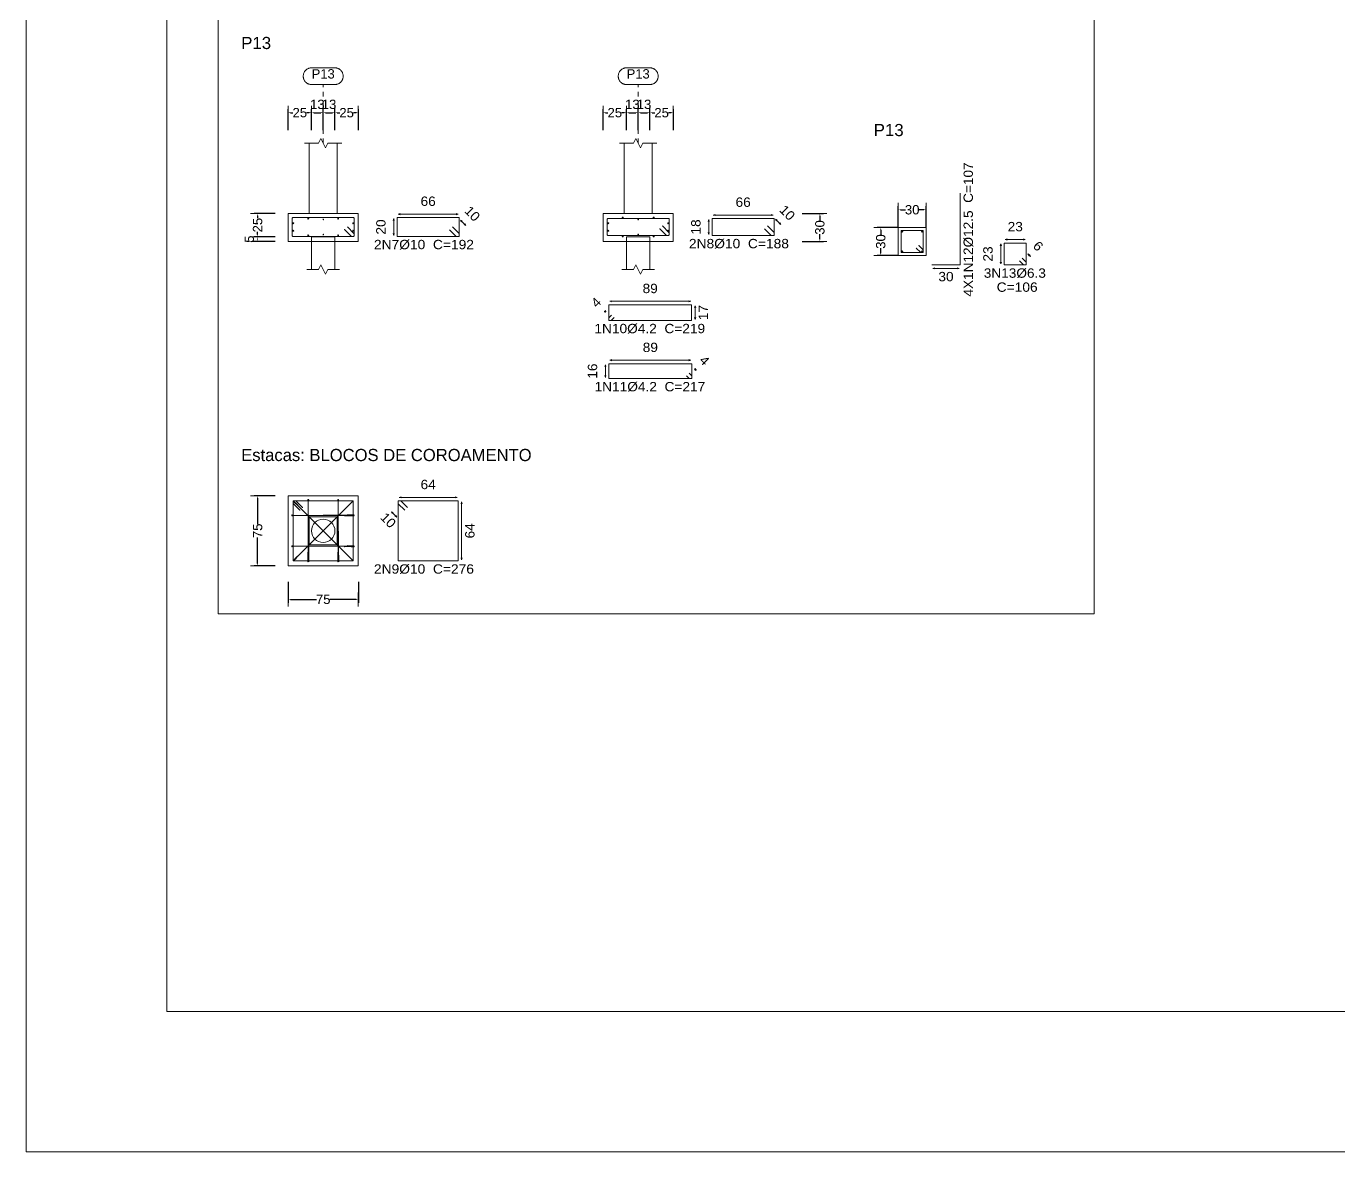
# Model space of a CAD drawing. Header units: millimetres. Extents: x 0 to 84, y 0 to 59.4.
# Drawn here: x 0 to 28.03, y 0 to 24.04 of the extents above; entities that cross this region are included whole.
import ezdxf
from ezdxf.enums import TextEntityAlignment as Align

# ---------------------------------------------------------------- set-up
doc = ezdxf.new("R2010")
doc.units = ezdxf.units.MM
doc.linetypes.add('CYPE_PUNTO', pattern=[0.075, 0, -0.075])
for name, color, linetype, lineweight in [('FUN_COTAS', 2, 'Continuous', 0), ('FUN_DES_ARMADURAS', 4, 'Continuous', 0), ('FUN_GEOMETRIA', 2, 'Continuous', 0), ('FUN_REFEREN', 2, 'Continuous', 0), ('FUN_TXT_ARMADURAS', 3, 'Continuous', 0), ('QUAD_BORDA', 1, 'Continuous', 20), ('QUAD_LIMITES', 2, 'Continuous', 0)]:
    doc.layers.add(name, color=color, linetype=linetype, lineweight=lineweight)
doc.styles.add('CYPETXT', font='arial.ttf', dxfattribs={"height": 0.2})
doc.styles.add('CYPETXT_0.3', font='arial.ttf', dxfattribs={"height": 0.2})
doc.dimstyles.new('cype_arrow', dxfattribs={"dimtxt": 0.18, "dimasz": 0.05, "dimexe": 0.075, "dimexo": 0.075, "dimgap": 0, "dimtad": 0, "dimdec": 4, "dimzin": 0, "dimdsep": 46, "dimtxsty": 'CYPETXT_0.3', "dimcen": 0.09, "dimadec": 0, "dimazin": 0, "dimtfac": 1, "dimtdec": 4, "dimtofl": 0, "dimtmove": 2, "dimatfit": 3, "dimfxl": 1, "dimtolj": 1, "dimtzin": 0, "dimarcsym": 0})

# ---------------------------------------------------------------- blocks, each defined once
blk = doc.blocks.new('*D20')
at = {"layer": 'Defpoints', "color": 0}
for p in [(6.091, 22.197), (5.591, 21.747), (6.091, 21.747)]:
    blk.add_point(p, dxfattribs=at)
at = {"layer": 'FUN_COTAS', "color": 0, "lineweight": -2, "transparency": 16777216}
for p, q in [((5.591, 21.822), (5.591, 22.272)), ((5.641, 22.197), (5.695, 22.197)), ((6.041, 22.197), (5.986, 22.197)), ((6.091, 21.822), (6.091, 22.272))]:
    blk.add_line(p, q, dxfattribs=at)
at = {"layer": 'FUN_COTAS', "color": 0, "transparency": 16777216}
for points in [[(5.641, 22.206), (5.641, 22.189), (5.591, 22.197)], [(6.041, 22.206), (6.041, 22.189), (6.091, 22.197)]]:
    blk.add_solid(points, dxfattribs=at)
at = {"layer": 'FUN_COTAS', "color": 0, "transparency": 16777216, "insert": (5.841, 22.197), "char_height": 0.2, "attachment_point": 5, "style": 'CYPETXT_0.3'}
blk.add_mtext('\\A1;25', dxfattribs=at)
blk = doc.blocks.new('*D21')
at = {"layer": 'Defpoints', "color": 0}
for p in [(6.341, 22.197), (6.091, 21.747), (6.341, 21.747)]:
    blk.add_point(p, dxfattribs=at)
at = {"layer": 'FUN_COTAS', "color": 0, "lineweight": -2, "transparency": 16777216}
for p, q in [((6.091, 21.822), (6.091, 22.272)), ((6.141, 22.197), (6.291, 22.197)), ((6.341, 21.822), (6.341, 22.272))]:
    blk.add_line(p, q, dxfattribs=at)
at = {"layer": 'FUN_COTAS', "color": 0, "transparency": 16777216}
for points in [[(6.141, 22.206), (6.141, 22.189), (6.091, 22.197)], [(6.291, 22.206), (6.291, 22.189), (6.341, 22.197)]]:
    blk.add_solid(points, dxfattribs=at)
at = {"layer": 'FUN_COTAS', "color": 0, "transparency": 16777216, "insert": (6.216, 22.375), "char_height": 0.2, "attachment_point": 5, "style": 'CYPETXT_0.3'}
blk.add_mtext('\\A1;13', dxfattribs=at)
blk = doc.blocks.new('*D22')
at = {"layer": 'Defpoints', "color": 0}
for p in [(6.591, 22.197), (6.341, 21.747), (6.591, 21.747)]:
    blk.add_point(p, dxfattribs=at)
at = {"layer": 'FUN_COTAS', "color": 0, "lineweight": -2, "transparency": 16777216}
for p, q in [((6.341, 21.822), (6.341, 22.272)), ((6.391, 22.197), (6.541, 22.197)), ((6.591, 21.822), (6.591, 22.272))]:
    blk.add_line(p, q, dxfattribs=at)
at = {"layer": 'FUN_COTAS', "color": 0, "transparency": 16777216}
for points in [[(6.391, 22.206), (6.391, 22.189), (6.341, 22.197)], [(6.541, 22.206), (6.541, 22.189), (6.591, 22.197)]]:
    blk.add_solid(points, dxfattribs=at)
at = {"layer": 'FUN_COTAS', "color": 0, "transparency": 16777216, "insert": (6.466, 22.375), "char_height": 0.2, "attachment_point": 5, "style": 'CYPETXT_0.3'}
blk.add_mtext('\\A1;13', dxfattribs=at)
blk = doc.blocks.new('*D23')
at = {"layer": 'Defpoints', "color": 0}
for p in [(7.091, 22.197), (6.591, 21.747), (7.091, 21.747)]:
    blk.add_point(p, dxfattribs=at)
at = {"layer": 'FUN_COTAS', "color": 0, "lineweight": -2, "transparency": 16777216}
for p, q in [((6.591, 21.822), (6.591, 22.272)), ((6.641, 22.197), (6.695, 22.197)), ((7.041, 22.197), (6.986, 22.197)), ((7.091, 21.822), (7.091, 22.272))]:
    blk.add_line(p, q, dxfattribs=at)
at = {"layer": 'FUN_COTAS', "color": 0, "transparency": 16777216}
for points in [[(6.641, 22.206), (6.641, 22.189), (6.591, 22.197)], [(7.041, 22.206), (7.041, 22.189), (7.091, 22.197)]]:
    blk.add_solid(points, dxfattribs=at)
at = {"layer": 'FUN_COTAS', "color": 0, "transparency": 16777216, "insert": (6.841, 22.197), "char_height": 0.2, "attachment_point": 5, "style": 'CYPETXT_0.3'}
blk.add_mtext('\\A1;25', dxfattribs=at)
blk = doc.blocks.new('*D24')
at = {"layer": 'Defpoints', "color": 0}
for p in [(4.94, 19.546), (5.39, 19.546), (5.39, 19.446)]:
    blk.add_point(p, dxfattribs=at)
at = {"layer": 'FUN_COTAS', "color": 0, "lineweight": -2, "transparency": 16777216}
for p, q in [((5.315, 19.546), (4.865, 19.546)), ((5.315, 19.446), (4.865, 19.446))]:
    blk.add_line(p, q, dxfattribs=at)
at = {"layer": 'FUN_COTAS', "color": 0, "transparency": 16777216}
for points in [[(4.931, 19.496), (4.948, 19.496), (4.94, 19.546)], [(4.931, 19.496), (4.948, 19.496), (4.94, 19.446)]]:
    blk.add_solid(points, dxfattribs=at)
at = {"layer": 'FUN_COTAS', "color": 0, "transparency": 16777216, "insert": (4.763, 19.496), "char_height": 0.2, "attachment_point": 5, "rotation": 90, "style": 'CYPETXT_0.3'}
blk.add_mtext('\\A1;5', dxfattribs=at)
blk = doc.blocks.new('*D25')
at = {"layer": 'Defpoints', "color": 0}
for p in [(4.94, 20.046), (5.39, 20.046), (5.39, 19.546)]:
    blk.add_point(p, dxfattribs=at)
at = {"layer": 'FUN_COTAS', "color": 0, "lineweight": -2, "transparency": 16777216}
for p, q in [((5.315, 20.046), (4.865, 20.046)), ((4.94, 19.996), (4.94, 19.942)), ((4.94, 19.596), (4.94, 19.651)), ((5.315, 19.546), (4.865, 19.546))]:
    blk.add_line(p, q, dxfattribs=at)
at = {"layer": 'FUN_COTAS', "color": 0, "transparency": 16777216}
for points in [[(4.931, 19.996), (4.948, 19.996), (4.94, 20.046)], [(4.931, 19.596), (4.948, 19.596), (4.94, 19.546)]]:
    blk.add_solid(points, dxfattribs=at)
at = {"layer": 'FUN_COTAS', "color": 0, "transparency": 16777216, "insert": (4.94, 19.796), "char_height": 0.2, "attachment_point": 5, "rotation": 90, "style": 'CYPETXT_0.3'}
blk.add_mtext('\\A1;25', dxfattribs=at)
blk = doc.blocks.new('*D26')
at = {"layer": 'Defpoints', "color": 0}
for p in [(12.817, 22.197), (12.317, 21.747), (12.817, 21.747)]:
    blk.add_point(p, dxfattribs=at)
at = {"layer": 'FUN_COTAS', "color": 0, "lineweight": -2, "transparency": 16777216}
for p, q in [((12.317, 21.822), (12.317, 22.272)), ((12.367, 22.197), (12.421, 22.197)), ((12.767, 22.197), (12.712, 22.197)), ((12.817, 21.822), (12.817, 22.272))]:
    blk.add_line(p, q, dxfattribs=at)
at = {"layer": 'FUN_COTAS', "color": 0, "transparency": 16777216}
for points in [[(12.367, 22.206), (12.367, 22.189), (12.317, 22.197)], [(12.767, 22.206), (12.767, 22.189), (12.817, 22.197)]]:
    blk.add_solid(points, dxfattribs=at)
at = {"layer": 'FUN_COTAS', "color": 0, "transparency": 16777216, "insert": (12.567, 22.197), "char_height": 0.2, "attachment_point": 5, "style": 'CYPETXT_0.3'}
blk.add_mtext('\\A1;25', dxfattribs=at)
blk = doc.blocks.new('*D27')
at = {"layer": 'Defpoints', "color": 0}
for p in [(13.067, 22.197), (12.817, 21.747), (13.067, 21.747)]:
    blk.add_point(p, dxfattribs=at)
at = {"layer": 'FUN_COTAS', "color": 0, "lineweight": -2, "transparency": 16777216}
for p, q in [((12.817, 21.822), (12.817, 22.272)), ((12.867, 22.197), (13.017, 22.197)), ((13.067, 21.822), (13.067, 22.272))]:
    blk.add_line(p, q, dxfattribs=at)
at = {"layer": 'FUN_COTAS', "color": 0, "transparency": 16777216}
for points in [[(12.867, 22.206), (12.867, 22.189), (12.817, 22.197)], [(13.017, 22.206), (13.017, 22.189), (13.067, 22.197)]]:
    blk.add_solid(points, dxfattribs=at)
at = {"layer": 'FUN_COTAS', "color": 0, "transparency": 16777216, "insert": (12.942, 22.375), "char_height": 0.2, "attachment_point": 5, "style": 'CYPETXT_0.3'}
blk.add_mtext('\\A1;13', dxfattribs=at)
blk = doc.blocks.new('*D28')
at = {"layer": 'Defpoints', "color": 0}
for p in [(13.317, 22.197), (13.067, 21.747), (13.317, 21.747)]:
    blk.add_point(p, dxfattribs=at)
at = {"layer": 'FUN_COTAS', "color": 0, "lineweight": -2, "transparency": 16777216}
for p, q in [((13.067, 21.822), (13.067, 22.272)), ((13.117, 22.197), (13.267, 22.197)), ((13.317, 21.822), (13.317, 22.272))]:
    blk.add_line(p, q, dxfattribs=at)
at = {"layer": 'FUN_COTAS', "color": 0, "transparency": 16777216}
for points in [[(13.117, 22.206), (13.117, 22.189), (13.067, 22.197)], [(13.267, 22.206), (13.267, 22.189), (13.317, 22.197)]]:
    blk.add_solid(points, dxfattribs=at)
at = {"layer": 'FUN_COTAS', "color": 0, "transparency": 16777216, "insert": (13.192, 22.375), "char_height": 0.2, "attachment_point": 5, "style": 'CYPETXT_0.3'}
blk.add_mtext('\\A1;13', dxfattribs=at)
blk = doc.blocks.new('*D29')
at = {"layer": 'Defpoints', "color": 0}
for p in [(13.817, 22.197), (13.317, 21.747), (13.817, 21.747)]:
    blk.add_point(p, dxfattribs=at)
at = {"layer": 'FUN_COTAS', "color": 0, "lineweight": -2, "transparency": 16777216}
for p, q in [((13.317, 21.822), (13.317, 22.272)), ((13.367, 22.197), (13.421, 22.197)), ((13.767, 22.197), (13.712, 22.197)), ((13.817, 21.822), (13.817, 22.272))]:
    blk.add_line(p, q, dxfattribs=at)
at = {"layer": 'FUN_COTAS', "color": 0, "transparency": 16777216}
for points in [[(13.367, 22.206), (13.367, 22.189), (13.317, 22.197)], [(13.767, 22.206), (13.767, 22.189), (13.817, 22.197)]]:
    blk.add_solid(points, dxfattribs=at)
at = {"layer": 'FUN_COTAS', "color": 0, "transparency": 16777216, "insert": (13.567, 22.197), "char_height": 0.2, "attachment_point": 5, "style": 'CYPETXT_0.3'}
blk.add_mtext('\\A1;25', dxfattribs=at)
blk = doc.blocks.new('*D30')
at = {"layer": 'Defpoints', "color": 0}
for p in [(16.496, 20.046), (16.946, 20.046), (16.496, 19.446)]:
    blk.add_point(p, dxfattribs=at)
at = {"layer": 'FUN_COTAS', "color": 0, "lineweight": -2, "transparency": 16777216}
for p, q in [((16.571, 20.046), (17.021, 20.046)), ((16.946, 19.996), (16.946, 19.889)), ((16.571, 19.446), (17.021, 19.446)), ((16.946, 19.496), (16.946, 19.603))]:
    blk.add_line(p, q, dxfattribs=at)
at = {"layer": 'FUN_COTAS', "color": 0, "transparency": 16777216}
for points in [[(16.937, 19.996), (16.954, 19.996), (16.946, 20.046)], [(16.937, 19.496), (16.954, 19.496), (16.946, 19.446)]]:
    blk.add_solid(points, dxfattribs=at)
at = {"layer": 'FUN_COTAS', "color": 0, "transparency": 16777216, "insert": (16.946, 19.746), "char_height": 0.2, "attachment_point": 5, "rotation": 90, "style": 'CYPETXT_0.3'}
blk.add_mtext('\\A1;30', dxfattribs=at)
blk = doc.blocks.new('*D31')
at = {"layer": 'Defpoints', "color": 0}
for p in [(5.591, 12.25), (7.091, 12.25), (7.091, 11.8)]:
    blk.add_point(p, dxfattribs=at)
at = {"layer": 'FUN_COTAS', "color": 0, "lineweight": -2, "transparency": 16777216}
for p, q in [((5.591, 12.175), (5.591, 11.725)), ((7.091, 12.175), (7.091, 11.725)), ((5.641, 11.8), (6.198, 11.8)), ((7.041, 11.8), (6.484, 11.8))]:
    blk.add_line(p, q, dxfattribs=at)
at = {"layer": 'FUN_COTAS', "color": 0, "transparency": 16777216}
for points in [[(5.641, 11.808), (5.641, 11.792), (5.591, 11.8)], [(7.041, 11.808), (7.041, 11.792), (7.091, 11.8)]]:
    blk.add_solid(points, dxfattribs=at)
at = {"layer": 'FUN_COTAS', "color": 0, "transparency": 16777216, "insert": (6.341, 11.8), "char_height": 0.2, "attachment_point": 5, "style": 'CYPETXT_0.3'}
blk.add_mtext('\\A1;75', dxfattribs=at)
blk = doc.blocks.new('*D32')
at = {"layer": 'Defpoints', "color": 0}
for p in [(4.94, 14.015), (5.39, 14.015), (5.39, 12.515)]:
    blk.add_point(p, dxfattribs=at)
at = {"layer": 'FUN_COTAS', "color": 0, "lineweight": -2, "transparency": 16777216}
for p, q in [((5.315, 14.015), (4.865, 14.015)), ((4.94, 13.965), (4.94, 13.408)), ((4.94, 12.565), (4.94, 13.122)), ((5.315, 12.515), (4.865, 12.515))]:
    blk.add_line(p, q, dxfattribs=at)
at = {"layer": 'FUN_COTAS', "color": 0, "transparency": 16777216}
for points in [[(4.931, 13.965), (4.948, 13.965), (4.94, 14.015)], [(4.931, 12.565), (4.948, 12.565), (4.94, 12.515)]]:
    blk.add_solid(points, dxfattribs=at)
at = {"layer": 'FUN_COTAS', "color": 0, "transparency": 16777216, "insert": (4.94, 13.265), "char_height": 0.2, "attachment_point": 5, "rotation": 90, "style": 'CYPETXT_0.3'}
blk.add_mtext('\\A1;75', dxfattribs=at)
blk = doc.blocks.new('*D33')
at = {"layer": 'Defpoints', "color": 0}
for p in [(19.217, 20.123), (18.617, 19.673), (19.217, 19.673)]:
    blk.add_point(p, dxfattribs=at)
at = {"layer": 'FUN_COTAS', "color": 0, "lineweight": -2, "transparency": 16777216}
for p, q in [((18.617, 19.748), (18.617, 20.198)), ((19.217, 19.748), (19.217, 20.198)), ((18.667, 20.123), (18.774, 20.123)), ((19.167, 20.123), (19.06, 20.123))]:
    blk.add_line(p, q, dxfattribs=at)
at = {"layer": 'FUN_COTAS', "color": 0, "transparency": 16777216}
for points in [[(18.667, 20.132), (18.667, 20.115), (18.617, 20.123)], [(19.167, 20.132), (19.167, 20.115), (19.217, 20.123)]]:
    blk.add_solid(points, dxfattribs=at)
at = {"layer": 'FUN_COTAS', "color": 0, "transparency": 16777216, "insert": (18.917, 20.123), "char_height": 0.2, "attachment_point": 5, "style": 'CYPETXT_0.3'}
blk.add_mtext('\\A1;30', dxfattribs=at)
blk = doc.blocks.new('*D34')
at = {"layer": 'Defpoints', "color": 0}
for p in [(18.246, 19.746), (18.696, 19.746), (18.696, 19.146)]:
    blk.add_point(p, dxfattribs=at)
at = {"layer": 'FUN_COTAS', "color": 0, "lineweight": -2, "transparency": 16777216}
for p, q in [((18.621, 19.746), (18.171, 19.746)), ((18.246, 19.696), (18.246, 19.589)), ((18.621, 19.146), (18.171, 19.146)), ((18.246, 19.196), (18.246, 19.303))]:
    blk.add_line(p, q, dxfattribs=at)
at = {"layer": 'FUN_COTAS', "color": 0, "transparency": 16777216}
for points in [[(18.237, 19.696), (18.254, 19.696), (18.246, 19.746)], [(18.237, 19.196), (18.254, 19.196), (18.246, 19.146)]]:
    blk.add_solid(points, dxfattribs=at)
at = {"layer": 'FUN_COTAS', "color": 0, "transparency": 16777216, "insert": (18.246, 19.446), "char_height": 0.2, "attachment_point": 5, "rotation": 90, "style": 'CYPETXT_0.3'}
blk.add_mtext('\\A1;30', dxfattribs=at)

msp = doc.modelspace()

# ---------------------------------------------------------------- hatches: boundary and pattern name
at = {"layer": 'FUN_DES_ARMADURAS', "true_color": 0x000000}
h = msp.add_hatch(color=18, dxfattribs=at)
edge = h.paths.add_edge_path(flags=0)
edge.add_arc((6.79931, 19.69771), 0.0016, 0, 360)
h = msp.add_hatch(color=18, dxfattribs=at)
edge = h.paths.add_edge_path(flags=0)
edge.add_arc((6.85931, 19.75769), 0.0016, 0, 360)
h = msp.add_hatch(color=18, dxfattribs=at)
edge = h.paths.add_edge_path(flags=0)
edge.add_arc((13.52511, 19.7177), 0.0016, 0, 360)
h = msp.add_hatch(color=18, dxfattribs=at)
edge = h.paths.add_edge_path(flags=0)
edge.add_arc((13.58511, 19.77768), 0.0016, 0, 360)
h = msp.add_hatch(color=18, dxfattribs=at)
edge = h.paths.add_edge_path(flags=0)
edge.add_arc((19.06139, 19.35801), 0.0016, 0, 360)
h = msp.add_hatch(color=18, dxfattribs=at)
edge = h.paths.add_edge_path(flags=0)
edge.add_arc((19.0051, 19.30172), 0.0016, 0, 360)
h = msp.add_hatch(color=18, dxfattribs=at)
edge = h.paths.add_edge_path(flags=0)
edge.add_arc((5.75305, 13.84483), 0.0016, 0, 360)
h = msp.add_hatch(color=18, dxfattribs=at)
edge = h.paths.add_edge_path(flags=0)
edge.add_arc((5.79789, 13.81302), 0.0016, 0, 360)
h = msp.add_hatch(color=18, dxfattribs=at)
edge = h.paths.add_edge_path(flags=0)
edge.add_arc((5.90216, 13.7635), 0.0016, 0, 360)
h = msp.add_hatch(color=18, dxfattribs=at)
edge = h.paths.add_edge_path(flags=0)
edge.add_arc((5.84216, 13.7035), 0.0016, 0, 360)
h = msp.add_hatch(color=18, dxfattribs=at)
edge = h.paths.add_edge_path(flags=0)
edge.add_arc((6.79931, 13.58693), 0.0016, 0, 360)
h = msp.add_hatch(color=18, dxfattribs=at)
edge = h.paths.add_edge_path(flags=0)
edge.add_arc((6.85931, 13.60888), 0.0016, 0, 360)
h = msp.add_hatch(color=18, dxfattribs=at)
edge = h.paths.add_edge_path(flags=0)
edge.add_arc((6.79931, 12.92693), 0.0016, 0, 360)
h = msp.add_hatch(color=18, dxfattribs=at)
edge = h.paths.add_edge_path(flags=0)
edge.add_arc((6.85931, 12.94888), 0.0016, 0, 360)
h = msp.add_hatch(color=18, dxfattribs=at)
edge = h.paths.add_edge_path(flags=0)
edge.add_arc((5.76088, 12.67718), 0.0016, 0, 360)
h = msp.add_hatch(color=18, dxfattribs=at)
edge = h.paths.add_edge_path(flags=0)
edge.add_arc((5.79267, 12.72205), 0.0016, 0, 360)
h = msp.add_hatch(color=18, dxfattribs=at)
edge = h.paths.add_edge_path(flags=0)
edge.add_arc((6.01314, 12.80635), 0.0016, 0, 360)
h = msp.add_hatch(color=18, dxfattribs=at)
edge = h.paths.add_edge_path(flags=0)
edge.add_arc((6.03526, 12.74635), 0.0016, 0, 360)
h = msp.add_hatch(color=18, dxfattribs=at)
edge = h.paths.add_edge_path(flags=0)
edge.add_arc((6.65314, 12.80635), 0.0016, 0, 360)
h = msp.add_hatch(color=18, dxfattribs=at)
edge = h.paths.add_edge_path(flags=0)
edge.add_arc((6.67526, 12.74635), 0.0016, 0, 360)

# ---------------------------------------------------------------- linework, layer by layer
at = {"layer": 'FUN_COTAS', "color": 18, "linetype": 'CYPE_PUNTO', "true_color": 0x000000}
for p, q in [((6.34074, 21.54632), (6.34074, 22.79732)), ((13.06654, 21.54632), (13.06654, 22.79732))]:
    msp.add_line(p, q, dxfattribs=at)
at = {"layer": 'FUN_COTAS', "color": 18, "true_color": 0x000000}
for p, q in [((5.59074, 22.04732), (5.59074, 22.34732)), ((6.09074, 22.04732), (6.09074, 22.34732)), ((6.09074, 22.04732), (6.09074, 22.34732)), ((6.34074, 22.04732), (6.34074, 22.34732)), ((6.34074, 22.04732), (6.34074, 22.34732)), ((6.59074, 22.04732), (6.59074, 22.34732)), ((6.59074, 22.04732), (6.59074, 22.34732)), ((7.09074, 22.04732), (7.09074, 22.34732)), ((12.31654, 22.04732), (12.31654, 22.34732)), ((12.81654, 22.04732), (12.81654, 22.34732)), ((12.81654, 22.04732), (12.81654, 22.34732)), ((13.06654, 22.04732), (13.06654, 22.34732)), ((13.06654, 22.04732), (13.06654, 22.34732)), ((13.31654, 22.04732), (13.31654, 22.34732)), ((13.31654, 22.04732), (13.31654, 22.34732)), ((13.81654, 22.04732), (13.81654, 22.34732)), ((18.61679, 19.97317), (18.61679, 20.27317)), ((19.21679, 19.97317), (19.21679, 20.27317)), ((4.78974, 20.04632), (5.08974, 20.04632)), ((16.79554, 20.04632), (17.09554, 20.04632)), ((18.09554, 19.74632), (18.39554, 19.74632)), ((4.78974, 19.54632), (5.08974, 19.54632)), ((4.78974, 19.54632), (5.08974, 19.54632)), ((4.78974, 19.44632), (5.08974, 19.44632)), ((16.79554, 19.44632), (17.09554, 19.44632)), ((18.09554, 19.14632), (18.39554, 19.14632)), ((4.78974, 14.01492), (5.08974, 14.01492)), ((4.78974, 12.51492), (5.08974, 12.51492)), ((5.59074, 11.64992), (5.59074, 11.94992)), ((7.09074, 11.64992), (7.09074, 11.94992))]:
    msp.add_line(p, q, dxfattribs=at)
for points in [[(6.58674, 23.15732), (6.59876, 23.15692), (6.61073, 23.15571), (6.62259, 23.15371), (6.6343, 23.15092), (6.64578, 23.14736), (6.65701, 23.14304), (6.66792, 23.13797), (6.67847, 23.13219), (6.68861, 23.12572), (6.6983, 23.11858), (6.70748, 23.11082), (6.71613, 23.10245), (6.7242, 23.09353), (6.73165, 23.08409), (6.73846, 23.07417), (6.74459, 23.06382), (6.75002, 23.05309), (6.75471, 23.04201), (6.75866, 23.03065), (6.76184, 23.01905), (6.76423, 23.00726), (6.76584, 22.99534), (6.76664, 22.98333), (6.76664, 22.97131), (6.76584, 22.9593), (6.76423, 22.94738), (6.76184, 22.93559), (6.75866, 22.92399), (6.75471, 22.91263), (6.75002, 22.90155), (6.74459, 22.89082), (6.73846, 22.88047), (6.73165, 22.87055), (6.7242, 22.86111), (6.71613, 22.85219), (6.70748, 22.84382), (6.6983, 22.83606), (6.68861, 22.82892), (6.67847, 22.82245), (6.66792, 22.81667), (6.65701, 22.8116), (6.64578, 22.80728), (6.6343, 22.80372), (6.62259, 22.80093), (6.61073, 22.79893), (6.59876, 22.79772), (6.58674, 22.79732), (6.09474, 22.79732), (6.08272, 22.79772), (6.07075, 22.79893), (6.05889, 22.80093), (6.04718, 22.80372), (6.0357, 22.80728), (6.02447, 22.8116), (6.01356, 22.81667), (6.00301, 22.82245), (5.99287, 22.82892), (5.98319, 22.83606), (5.974, 22.84382), (5.96535, 22.85219), (5.95728, 22.86111), (5.94983, 22.87055), (5.94302, 22.88047), (5.93689, 22.89082), (5.93146, 22.90155), (5.92677, 22.91263), (5.92282, 22.92399), (5.91964, 22.93559), (5.91725, 22.94738), (5.91564, 22.9593), (5.91484, 22.97131), (5.91484, 22.98333), (5.91564, 22.99534), (5.91725, 23.00726), (5.91964, 23.01905), (5.92282, 23.03065), (5.92677, 23.04201), (5.93146, 23.05309), (5.93689, 23.06382), (5.94302, 23.07417), (5.94983, 23.08409), (5.95728, 23.09353), (5.96535, 23.10245), (5.974, 23.11082), (5.98319, 23.11858), (5.99287, 23.12572), (6.00301, 23.13219), (6.01356, 23.13797), (6.02447, 23.14304), (6.0357, 23.14736), (6.04718, 23.15092), (6.05889, 23.15371), (6.07075, 23.15571), (6.08272, 23.15692), (6.09474, 23.15732), (6.58674, 23.15732)], [(13.31254, 23.15732), (13.32456, 23.15692), (13.33653, 23.15571), (13.34839, 23.15371), (13.3601, 23.15092), (13.37158, 23.14736), (13.38281, 23.14304), (13.39372, 23.13797), (13.40427, 23.13219), (13.41441, 23.12572), (13.4241, 23.11858), (13.43328, 23.11082), (13.44193, 23.10245), (13.45, 23.09353), (13.45745, 23.08409), (13.46426, 23.07417), (13.47039, 23.06382), (13.47582, 23.05309), (13.48051, 23.04201), (13.48446, 23.03065), (13.48764, 23.01905), (13.49003, 23.00726), (13.49164, 22.99534), (13.49244, 22.98333), (13.49244, 22.97131), (13.49164, 22.9593), (13.49003, 22.94738), (13.48764, 22.93559), (13.48446, 22.92399), (13.48051, 22.91263), (13.47582, 22.90155), (13.47039, 22.89082), (13.46426, 22.88047), (13.45745, 22.87055), (13.45, 22.86111), (13.44193, 22.85219), (13.43328, 22.84382), (13.4241, 22.83606), (13.41441, 22.82892), (13.40427, 22.82245), (13.39372, 22.81667), (13.38281, 22.8116), (13.37158, 22.80728), (13.3601, 22.80372), (13.34839, 22.80093), (13.33653, 22.79893), (13.32456, 22.79772), (13.31254, 22.79732), (12.82054, 22.79732), (12.80852, 22.79772), (12.79655, 22.79893), (12.78469, 22.80093), (12.77298, 22.80372), (12.7615, 22.80728), (12.75027, 22.8116), (12.73936, 22.81667), (12.72881, 22.82245), (12.71867, 22.82892), (12.70899, 22.83606), (12.6998, 22.84382), (12.69115, 22.85219), (12.68308, 22.86111), (12.67563, 22.87055), (12.66882, 22.88047), (12.66269, 22.89082), (12.65726, 22.90155), (12.65257, 22.91263), (12.64862, 22.92399), (12.64544, 22.93559), (12.64305, 22.94738), (12.64144, 22.9593), (12.64064, 22.97131), (12.64064, 22.98333), (12.64144, 22.99534), (12.64305, 23.00726), (12.64544, 23.01905), (12.64862, 23.03065), (12.65257, 23.04201), (12.65726, 23.05309), (12.66269, 23.06382), (12.66882, 23.07417), (12.67563, 23.08409), (12.68308, 23.09353), (12.69115, 23.10245), (12.6998, 23.11082), (12.70899, 23.11858), (12.71867, 23.12572), (12.72881, 23.13219), (12.73936, 23.13797), (12.75027, 23.14304), (12.7615, 23.14736), (12.77298, 23.15092), (12.78469, 23.15371), (12.79655, 23.15571), (12.80852, 23.15692), (12.82054, 23.15732), (13.31254, 23.15732)]]:
    msp.add_lwpolyline(points, close=True, dxfattribs=at)
at = {"layer": 'FUN_DES_ARMADURAS', "color": 18, "true_color": 0x000000}
for p, q in [((6.00574, 19.93632), (6.03574, 19.93632)), ((6.02074, 19.92132), (6.02074, 19.95132)), ((6.33444, 19.92212), (6.34704, 19.92212)), ((6.33444, 19.91372), (6.34704, 19.91372)), ((6.34074, 19.91582), (6.34074, 19.92842)), ((6.34074, 19.90742), (6.34074, 19.92002)), ((6.64574, 19.93632), (6.67574, 19.93632)), ((6.66074, 19.92132), (6.66074, 19.95132)), ((12.72154, 19.95632), (12.75154, 19.95632)), ((12.73654, 19.94132), (12.73654, 19.97132)), ((13.06024, 19.92212), (13.07284, 19.92212)), ((13.06024, 19.91372), (13.07284, 19.91372)), ((13.06654, 19.91582), (13.06654, 19.92842)), ((13.06654, 19.90742), (13.06654, 19.92002)), ((13.38154, 19.95632), (13.41154, 19.95632)), ((13.39654, 19.94132), (13.39654, 19.97132)), ((5.68574, 19.83632), (5.71574, 19.83632)), ((5.68574, 19.67632), (5.71574, 19.67632)), ((5.70074, 19.82132), (5.70074, 19.85132)), ((5.70074, 19.66132), (5.70074, 19.69132)), ((6.96574, 19.83632), (6.99574, 19.83632)), ((6.96574, 19.67632), (6.99574, 19.67632)), ((6.98074, 19.82132), (6.98074, 19.85132)), ((6.98074, 19.66132), (6.98074, 19.69132)), ((12.41154, 19.83632), (12.44154, 19.83632)), ((12.41154, 19.67632), (12.44154, 19.67632)), ((12.42654, 19.82132), (12.42654, 19.85132)), ((12.42654, 19.66132), (12.42654, 19.69132)), ((13.69154, 19.83632), (13.72154, 19.83632)), ((13.69154, 19.67632), (13.72154, 19.67632)), ((13.70654, 19.82132), (13.70654, 19.85132)), ((13.70654, 19.66132), (13.70654, 19.69132)), ((18.68314, 19.66122), (18.72064, 19.66122)), ((18.68314, 19.66122), (18.72064, 19.66122)), ((18.70189, 19.64247), (18.70189, 19.67997)), ((18.70189, 19.64247), (18.70189, 19.67997)), ((19.11294, 19.66122), (19.15044, 19.66122)), ((19.11294, 19.66122), (19.15044, 19.66122)), ((19.13169, 19.64247), (19.13169, 19.67997)), ((19.13169, 19.64247), (19.13169, 19.67997)), ((6.00574, 19.57632), (6.03574, 19.57632)), ((6.02074, 19.56132), (6.02074, 19.59132)), ((6.33444, 19.59892), (6.34704, 19.59892)), ((6.33444, 19.59052), (6.34704, 19.59052)), ((6.34074, 19.59262), (6.34074, 19.60522)), ((6.34074, 19.58422), (6.34074, 19.59682)), ((6.64574, 19.57632), (6.67574, 19.57632)), ((6.66074, 19.56132), (6.66074, 19.59132)), ((12.72154, 19.55632), (12.75154, 19.55632)), ((12.73654, 19.54132), (12.73654, 19.57132)), ((13.06024, 19.59892), (13.07284, 19.59892)), ((13.06024, 19.59052), (13.07284, 19.59052)), ((13.06654, 19.59262), (13.06654, 19.60522)), ((13.06654, 19.58422), (13.06654, 19.59682)), ((13.38154, 19.55632), (13.41154, 19.55632)), ((13.39654, 19.54132), (13.39654, 19.57132)), ((18.68314, 19.23142), (18.72064, 19.23142)), ((18.68314, 19.23142), (18.72064, 19.23142)), ((18.70189, 19.21267), (18.70189, 19.25017)), ((18.70189, 19.21267), (18.70189, 19.25017)), ((19.11294, 19.23142), (19.15044, 19.23142)), ((19.11294, 19.23142), (19.15044, 19.23142)), ((19.13169, 19.21267), (19.13169, 19.25017)), ((19.13169, 19.21267), (19.13169, 19.25017))]:
    msp.add_line(p, q, dxfattribs=at)
for points in [[(19.33879, 18.94632), (19.93879, 18.94632), (19.93879, 20.47702)], [(6.85931, 19.75769), (6.99658, 19.62046), (6.99966, 19.61585), (7.00074, 19.61042), (7.00074, 19.57051), (6.99884, 19.56342), (6.99364, 19.55822), (6.98654, 19.55632), (5.69494, 19.55632), (5.68784, 19.55822), (5.68264, 19.56342), (5.68074, 19.57052), (5.68074, 19.94212), (5.68264, 19.94922), (5.68784, 19.95442), (5.69494, 19.95632), (6.98654, 19.95632), (6.99364, 19.95442), (6.99884, 19.94922), (7.00074, 19.94212), (7.00074, 19.57051), (6.99884, 19.56342), (6.99364, 19.55822), (6.98654, 19.55632), (6.94662, 19.55632), (6.94119, 19.5574), (6.93658, 19.56048), (6.79931, 19.69771)], [(9.10031, 19.75769), (9.24174, 19.6163), (9.24174, 19.55632), (7.92174, 19.55632), (7.92174, 19.95632), (9.24174, 19.95632), (9.24174, 19.55632), (9.18174, 19.55632), (9.04031, 19.69771)], [(13.58511, 19.77768), (13.72238, 19.64046), (13.72546, 19.63585), (13.72654, 19.63042), (13.72654, 19.59051), (13.72464, 19.58342), (13.71944, 19.57822), (13.71234, 19.57632), (12.42074, 19.57632), (12.41364, 19.57822), (12.40844, 19.58342), (12.40654, 19.59052), (12.40654, 19.92212), (12.40844, 19.92922), (12.41364, 19.93442), (12.42074, 19.93632), (13.71234, 19.93632), (13.71944, 19.93442), (13.72464, 19.92922), (13.72654, 19.92213), (13.72654, 19.59051), (13.72464, 19.58342), (13.71944, 19.57822), (13.71234, 19.57632), (13.67242, 19.57632), (13.66699, 19.5774), (13.66238, 19.58048), (13.52511, 19.7177)], [(15.82611, 19.77768), (15.96754, 19.6363), (15.96754, 19.57632), (14.64754, 19.57632), (14.64754, 19.93632), (15.96754, 19.93632), (15.96754, 19.57632), (15.90754, 19.57632), (15.76611, 19.7177)], [(19.06139, 19.35801), (19.14741, 19.27199), (19.14969, 19.26858), (19.15049, 19.26457), (19.15049, 19.22312), (19.14908, 19.21787), (19.14524, 19.21403), (19.13999, 19.21262), (18.69359, 19.21262), (18.68834, 19.21403), (18.6845, 19.21787), (18.68309, 19.22312), (18.68309, 19.66952), (18.6845, 19.67477), (18.68834, 19.67861), (18.69359, 19.68002), (19.13999, 19.68002), (19.14524, 19.67861), (19.14908, 19.67477), (19.15049, 19.66952), (19.15049, 19.22312), (19.14908, 19.21787), (19.14524, 19.21403), (19.13999, 19.21262), (19.09854, 19.21262), (19.09453, 19.21342), (19.09112, 19.2157), (19.0051, 19.30172)], [(21.26239, 19.09171), (21.35149, 19.00261), (21.35149, 18.94632), (20.88409, 18.94632), (20.88409, 19.41372), (21.35149, 19.41372), (21.35149, 18.94632), (21.2952, 18.94632), (21.2061, 19.03542)], [(12.49717, 17.87531), (12.43777, 17.81592), (12.43777, 17.76172), (14.2078, 17.76172), (14.2078, 18.09332), (12.43777, 18.09332), (12.43777, 17.76172), (12.49197, 17.76172), (12.55137, 17.82111)], [(14.15137, 16.63351), (14.21077, 16.57412), (14.21077, 16.51992), (12.44074, 16.51992), (12.44074, 16.83472), (14.21077, 16.83472), (14.21077, 16.51992), (14.15657, 16.51992), (14.09717, 16.57931)], [(5.84216, 13.7035), (5.7049, 13.84076), (5.70182, 13.84537), (5.70074, 13.8508), (5.70074, 13.89072), (5.70264, 13.89782), (5.70784, 13.90302), (5.71494, 13.90492), (6.96654, 13.90492), (6.97364, 13.90302), (6.97884, 13.89782), (6.98074, 13.89072), (6.98074, 12.63912), (6.97884, 12.63202), (6.97364, 12.62682), (6.96654, 12.62492), (5.71494, 12.62492), (5.70784, 12.62682), (5.70264, 12.63202), (5.70074, 12.63912), (5.70074, 13.89072), (5.70264, 13.89782), (5.70784, 13.90302), (5.71494, 13.90492), (5.75486, 13.90492), (5.76029, 13.90384), (5.7649, 13.90076), (5.90216, 13.7635)], [(5.75305, 13.84483), (5.71321, 13.88551), (5.71194, 13.88682), (5.71152, 13.8873), (5.7119, 13.88767), (5.71273, 13.88692), (5.71494, 13.88478), (5.71792, 13.88182), (6.96059, 12.64505), (6.96356, 12.64208), (6.96574, 12.63991), (6.96654, 12.63912), (6.96574, 12.63992), (6.96357, 12.64209), (6.9606, 12.64506), (5.72088, 13.88478), (5.71792, 13.88776), (5.71577, 13.88996), (5.71502, 13.8908), (5.71783, 13.89361), (5.71867, 13.89286), (5.72088, 13.89072), (5.72386, 13.88776), (5.75386, 13.85791), (5.75613, 13.85564), (5.75805, 13.8537), (5.79789, 13.81302)], [(5.76088, 12.67718), (5.72018, 12.63736), (5.71887, 12.63609), (5.71839, 12.63567), (5.71799, 12.63607), (5.71874, 12.63691), (5.72088, 12.63912), (5.72384, 12.6421), (6.96061, 13.88477), (6.96358, 13.88774), (6.96575, 13.88992), (6.96654, 13.89072), (6.96574, 13.88992), (6.96357, 13.88775), (6.9606, 13.88478), (5.72088, 12.64506), (5.7179, 12.6421), (5.7157, 12.63996), (5.71486, 12.6392), (5.71205, 12.64201), (5.7128, 12.64285), (5.71494, 12.64506), (5.7179, 12.64804), (5.74775, 12.67804), (5.75002, 12.68031), (5.75196, 12.68223), (5.79267, 12.72205)], [(6.03526, 12.74635), (6.03249, 12.60908), (6.03239, 12.606), (6.03224, 12.60492), (6.03113, 12.60492), (6.03092, 12.60682), (6.03074, 12.61202), (6.03063, 12.61912), (6.02085, 13.91072), (6.02079, 13.91782), (6.02075, 13.92302), (6.02074, 13.92492), (6.02074, 13.92302), (6.02074, 13.91782), (6.02074, 13.91072), (6.02074, 12.61912), (6.02069, 12.61202), (6.02054, 12.60682), (6.02035, 12.60492), (6.01113, 12.60492), (6.01092, 12.60682), (6.01074, 12.61202), (6.01063, 12.61912), (6.01033, 12.65904), (6.01032, 12.66447), (6.01037, 12.66908), (6.01314, 12.80635)], [(6.67526, 12.74635), (6.67249, 12.60908), (6.67239, 12.606), (6.67224, 12.60492), (6.67113, 12.60492), (6.67092, 12.60682), (6.67074, 12.61202), (6.67063, 12.61912), (6.66085, 13.91072), (6.66079, 13.91782), (6.66075, 13.92302), (6.66074, 13.92492), (6.66074, 13.92302), (6.66074, 13.91782), (6.66074, 13.91072), (6.66074, 12.61912), (6.66069, 12.61202), (6.66054, 12.60682), (6.66035, 12.60492), (6.65113, 12.60492), (6.65092, 12.60682), (6.65074, 12.61202), (6.65063, 12.61912), (6.65033, 12.65904), (6.65032, 12.66447), (6.65037, 12.66908), (6.65314, 12.80635)], [(8.08316, 13.7035), (7.94174, 13.84492), (7.94174, 13.90492), (9.22174, 13.90492), (9.22174, 12.62492), (7.94174, 12.62492), (7.94174, 13.90492), (8.00174, 13.90492), (8.14316, 13.7635)], [(6.85931, 13.60888), (6.99658, 13.60649), (6.99966, 13.6064), (7.00074, 13.60627), (7.00074, 13.60527), (6.99884, 13.60508), (6.99364, 13.60491), (6.98654, 13.60481), (5.69494, 13.59503), (5.68784, 13.59497), (5.68264, 13.59493), (5.68074, 13.59492), (5.68264, 13.59492), (5.68784, 13.59492), (5.69494, 13.59492), (6.98654, 13.59492), (6.99364, 13.59487), (6.99884, 13.59474), (7.00074, 13.59457), (7.00074, 13.58527), (6.99884, 13.58508), (6.99364, 13.58491), (6.98654, 13.58481), (6.94662, 13.58451), (6.94119, 13.5845), (6.93658, 13.58454), (6.79931, 13.58693)], [(6.85931, 12.94888), (6.99658, 12.94649), (6.99966, 12.9464), (7.00074, 12.94627), (7.00074, 12.94527), (6.99884, 12.94508), (6.99364, 12.94491), (6.98654, 12.94481), (5.69494, 12.93503), (5.68784, 12.93497), (5.68264, 12.93493), (5.68074, 12.93492), (5.68264, 12.93492), (5.68784, 12.93492), (5.69494, 12.93492), (6.98654, 12.93492), (6.99364, 12.93487), (6.99884, 12.93474), (7.00074, 12.93457), (7.00074, 12.92527), (6.99884, 12.92508), (6.99364, 12.92491), (6.98654, 12.92481), (6.94662, 12.92451), (6.94119, 12.9245), (6.93658, 12.92454), (6.79931, 12.92693)]]:
    msp.add_lwpolyline(points, dxfattribs=at)
for centre, radius in [((6.02074, 19.93632), 0.01), ((6.34074, 19.92212), 0.0042), ((6.34074, 19.91372), 0.0042), ((6.66074, 19.93632), 0.01), ((12.73654, 19.95632), 0.01), ((13.06654, 19.92212), 0.0042), ((13.06654, 19.91372), 0.0042), ((13.39654, 19.95632), 0.01), ((5.70074, 19.83632), 0.01), ((5.70074, 19.67632), 0.01), ((6.79931, 19.69771), 0.0016), ((6.85931, 19.75769), 0.0016), ((6.98074, 19.83632), 0.01), ((6.98074, 19.67632), 0.01), ((12.42654, 19.83632), 0.01), ((12.42654, 19.67632), 0.01), ((13.52511, 19.7177), 0.0016), ((13.58511, 19.77768), 0.0016), ((13.70654, 19.83632), 0.01), ((13.70654, 19.67632), 0.01), ((18.70189, 19.66122), 0.0125), ((18.70189, 19.66122), 0.0125), ((19.13169, 19.66122), 0.0125), ((19.13169, 19.66122), 0.0125), ((6.02074, 19.57632), 0.01), ((6.34074, 19.59892), 0.0042), ((6.34074, 19.59052), 0.0042), ((6.66074, 19.57632), 0.01), ((12.73654, 19.55632), 0.01), ((13.06654, 19.59892), 0.0042), ((13.06654, 19.59052), 0.0042), ((13.39654, 19.55632), 0.01), ((19.06139, 19.35801), 0.0016), ((18.70189, 19.23142), 0.0125), ((18.70189, 19.23142), 0.0125), ((19.0051, 19.30172), 0.0016), ((19.13169, 19.23142), 0.0125), ((19.13169, 19.23142), 0.0125), ((5.75305, 13.84483), 0.0016), ((5.79789, 13.81302), 0.0016), ((5.90216, 13.7635), 0.0016), ((6.02074, 13.92492), 0.01), ((6.66074, 13.92492), 0.01), ((6.96654, 13.89072), 0.0042), ((5.68074, 13.59492), 0.01), ((5.84216, 13.7035), 0.0016), ((6.79931, 13.58693), 0.0016), ((6.85931, 13.60888), 0.0016), ((5.68074, 12.93492), 0.01), ((6.79931, 12.92693), 0.0016), ((6.85931, 12.94888), 0.0016), ((5.76088, 12.67718), 0.0016), ((5.79267, 12.72205), 0.0016), ((6.01314, 12.80635), 0.0016), ((6.03526, 12.74635), 0.0016), ((6.65314, 12.80635), 0.0016), ((6.67526, 12.74635), 0.0016), ((6.96654, 12.63912), 0.0042)]:
    msp.add_circle(centre, radius, dxfattribs=at)
at = {"layer": 'FUN_GEOMETRIA', "color": 18, "true_color": 0x000000}
for p, q in [((6.04074, 21.54632), (6.04074, 20.04632)), ((6.64074, 20.04632), (6.64074, 21.54632)), ((12.76654, 20.04632), (12.76654, 21.54632)), ((13.36654, 20.04632), (13.36654, 21.54632)), ((5.59074, 20.04632), (7.09074, 20.04632)), ((5.59074, 20.04632), (5.59074, 19.44632)), ((6.64074, 20.04632), (6.04074, 20.04632)), ((7.09074, 19.44632), (7.09074, 20.04632)), ((12.31654, 20.04632), (13.81654, 20.04632)), ((12.31654, 19.44632), (12.31654, 20.04632)), ((13.36654, 20.04632), (12.76654, 20.04632)), ((13.81654, 19.44632), (13.81654, 20.04632)), ((7.09074, 19.44632), (5.59074, 19.44632)), ((6.09074, 19.54632), (6.59074, 19.54632)), ((6.09074, 18.84632), (6.09074, 19.54632)), ((6.59074, 18.84632), (6.59074, 19.54632)), ((13.81654, 19.44632), (12.31654, 19.44632)), ((13.31654, 19.54632), (12.81654, 19.54632)), ((12.81654, 18.84632), (12.81654, 19.54632)), ((13.31654, 18.84632), (13.31654, 19.54632))]:
    msp.add_line(p, q, dxfattribs=at)
for points in [[(5.94074, 21.54632), (6.24074, 21.54632), (6.29074, 21.64632), (6.39074, 21.44632), (6.44074, 21.54632), (6.74074, 21.54632)], [(12.66654, 21.54632), (12.96654, 21.54632), (13.01654, 21.64632), (13.11654, 21.44632), (13.16654, 21.54632), (13.46654, 21.54632)], [(5.99074, 18.84632), (6.24074, 18.84632), (6.29074, 18.94632), (6.39074, 18.74632), (6.44074, 18.84632), (6.69074, 18.84632)], [(13.41654, 18.84632), (13.16654, 18.84632), (13.11654, 18.74632), (13.01654, 18.94632), (12.96654, 18.84632), (12.71654, 18.84632)]]:
    msp.add_lwpolyline(points, dxfattribs=at)
for points in [[(18.61679, 19.14632), (19.21679, 19.14632), (19.21679, 19.74632), (18.61679, 19.74632), (18.61679, 19.14632)], [(5.59074, 12.51492), (7.09074, 12.51492), (7.09074, 14.01492), (5.59074, 14.01492), (5.59074, 12.51492)], [(6.04074, 12.96492), (6.64074, 12.96492), (6.64074, 13.56492), (6.04074, 13.56492), (6.04074, 12.96492)]]:
    msp.add_lwpolyline(points, close=True, dxfattribs=at)
msp.add_circle((6.34074, 13.26492), 0.25, dxfattribs=at)
at = {"layer": 'FUN_TXT_ARMADURAS', "color": 18, "true_color": 0x000000}
for p, q in [((7.83424, 19.89612), (7.84674, 19.93612)), ((7.85924, 19.89612), (7.84674, 19.93612)), ((7.84674, 19.57652), (7.84674, 19.93612)), ((7.98194, 20.04382), (7.94194, 20.03132)), ((7.98194, 20.01882), (7.94194, 20.03132)), ((7.94194, 20.03132), (9.22154, 20.03132)), ((9.18154, 20.04382), (9.22154, 20.03132)), ((9.18154, 20.01882), (9.22154, 20.03132)), ((9.29312, 19.86541), (9.27367, 19.90253)), ((9.3108, 19.88309), (9.27367, 19.90253)), ((9.27367, 19.90253), (9.38653, 19.7897)), ((14.56004, 19.87612), (14.57254, 19.91612)), ((14.58504, 19.87612), (14.57254, 19.91612)), ((14.57254, 19.59652), (14.57254, 19.91612)), ((14.70774, 20.02382), (14.66774, 20.01132)), ((14.70774, 19.99882), (14.66774, 20.01132)), ((14.66774, 20.01132), (15.94734, 20.01132)), ((15.90734, 20.02382), (15.94734, 20.01132)), ((15.90734, 19.99882), (15.94734, 20.01132)), ((16.01892, 19.88541), (15.99946, 19.92252)), ((16.03659, 19.90309), (15.99946, 19.92252)), ((15.99946, 19.92252), (16.11232, 19.80971)), ((9.34941, 19.80914), (9.38653, 19.7897)), ((9.36708, 19.82682), (9.38653, 19.7897)), ((14.56004, 19.63652), (14.57254, 19.59652)), ((14.58504, 19.63652), (14.57254, 19.59652)), ((16.0752, 19.82914), (16.11232, 19.80971)), ((16.09287, 19.84682), (16.11232, 19.80971)), ((7.83424, 19.61652), (7.84674, 19.57652)), ((7.85924, 19.61652), (7.84674, 19.57652)), ((20.79659, 19.35352), (20.80909, 19.39352)), ((20.82159, 19.35352), (20.80909, 19.39352)), ((20.80909, 18.96652), (20.80909, 19.39352)), ((20.94429, 19.50122), (20.90429, 19.48872)), ((20.94429, 19.47622), (20.90429, 19.48872)), ((20.90429, 19.48872), (21.33129, 19.48872)), ((21.29129, 19.50122), (21.33129, 19.48872)), ((21.29129, 19.47622), (21.33129, 19.48872)), ((21.40219, 19.14637), (21.38274, 19.18349)), ((21.41987, 19.16405), (21.38274, 19.18349)), ((21.38274, 19.18349), (21.44327, 19.12296)), ((21.40615, 19.14241), (21.44327, 19.12296)), ((21.42383, 19.16009), (21.44327, 19.12296)), ((19.39899, 18.88382), (19.35899, 18.87132)), ((19.39899, 18.85882), (19.35899, 18.87132)), ((19.35899, 18.87132), (19.91859, 18.87132)), ((19.87859, 18.88382), (19.91859, 18.87132)), ((19.87859, 18.85882), (19.91859, 18.87132)), ((20.79659, 19.00652), (20.80909, 18.96652)), ((20.82159, 19.00652), (20.80909, 18.96652)), ((12.3397, 17.94765), (12.37682, 17.9671)), ((12.36544, 17.97339), (12.34599, 17.93627)), ((12.37682, 17.9671), (12.34599, 17.93627)), ((12.38312, 17.95571), (12.34599, 17.93627)), ((12.35738, 17.92997), (12.37682, 17.9671)), ((12.49797, 18.18082), (12.45797, 18.16832)), ((12.49797, 18.15582), (12.45797, 18.16832)), ((14.1876, 18.16832), (12.45797, 18.16832)), ((14.1476, 18.18082), (14.1876, 18.16832)), ((14.1476, 18.15582), (14.1876, 18.16832)), ((14.2703, 18.03312), (14.2828, 18.07312)), ((14.2953, 18.03312), (14.2828, 18.07312)), ((14.2828, 17.78192), (14.2828, 18.07312)), ((14.2703, 17.82192), (14.2828, 17.78192)), ((14.2953, 17.82192), (14.2828, 17.78192)), ((12.50094, 16.92222), (12.46094, 16.90972)), ((12.50094, 16.89722), (12.46094, 16.90972)), ((12.46094, 16.90972), (14.19057, 16.90972)), ((14.15057, 16.92222), (14.19057, 16.90972)), ((14.15057, 16.89722), (14.19057, 16.90972)), ((12.35324, 16.77452), (12.36574, 16.81452)), ((12.35324, 16.58012), (12.36574, 16.54012)), ((12.37824, 16.77452), (12.36574, 16.81452)), ((12.36574, 16.54012), (12.36574, 16.81452)), ((12.37824, 16.58012), (12.36574, 16.54012)), ((14.26542, 16.71391), (14.30255, 16.69447)), ((14.29116, 16.68817), (14.27172, 16.7253)), ((14.30884, 16.70585), (14.27172, 16.7253)), ((14.27172, 16.7253), (14.30255, 16.69447)), ((14.2831, 16.73159), (14.30255, 16.69447)), ((8.00194, 13.99242), (7.96194, 13.97992)), ((8.00194, 13.96742), (7.96194, 13.97992)), ((7.96194, 13.97992), (9.20154, 13.97992)), ((9.16154, 13.99242), (9.20154, 13.97992)), ((9.16154, 13.96742), (9.20154, 13.97992)), ((9.28424, 13.84472), (9.29674, 13.88472)), ((9.30924, 13.84472), (9.29674, 13.88472)), ((9.29674, 13.88472), (9.29674, 12.64512)), ((7.81637, 13.63442), (7.79692, 13.67154)), ((7.83405, 13.65209), (7.79692, 13.67154)), ((7.90978, 13.55869), (7.79692, 13.67154)), ((7.87266, 13.57813), (7.90978, 13.55869)), ((7.89033, 13.59581), (7.90978, 13.55869)), ((9.28424, 12.68512), (9.29674, 12.64512)), ((9.30924, 12.68512), (9.29674, 12.64512))]:
    msp.add_line(p, q, dxfattribs=at)
at = {"layer": 'QUAD_BORDA', "color": 18, "true_color": 0x000000}
msp.add_lwpolyline([(3, 3), (81, 3), (81, 56.4), (3, 56.4), (3, 3)], close=True, dxfattribs=at)
at = {"layer": 'QUAD_LIMITES', "color": 18, "true_color": 0x000000}
for points in [[(0, 0), (84, 0), (84, 59.4), (0, 59.4), (0, 0)], [(4.09555, 24.26816), (22.7999, 24.26816), (22.7999, 11.4945), (4.09555, 11.4945)]]:
    msp.add_lwpolyline(points, close=True, dxfattribs=at)

# ---------------------------------------------------------------- texts
at = {"layer": 'FUN_COTAS', "color": 18, "true_color": 0x000000, "style": 'CYPETXT', "width": 0.989671}
for p, p2 in [((6.09474, 22.92732), (6.58674, 22.92732)), ((12.82054, 22.92732), (13.31254, 22.92732))]:
    msp.add_text('P13', height=0.2, dxfattribs=at).set_placement(p, p2, align=Align.FIT)
at = {"layer": 'FUN_REFEREN', "color": 18, "true_color": 0x000000, "style": 'CYPETXT', "width": 0.989671}
msp.add_text('P13', height=0.26, dxfattribs=at).set_placement((4.58974, 23.55732), (5.22934, 23.55732), align=Align.FIT)
at = {"layer": 'FUN_TXT_ARMADURAS', "color": 18, "true_color": 0x000000, "style": 'CYPETXT'}
for s, height, width, p, p2 in [('P13', 0.26, 0.989671, (18.09554, 21.69717), (18.73514, 21.69717)), ('66', 0.2, 1.042546, (8.41974, 20.20632), (8.74374, 20.20632)), ('66', 0.2, 1.042546, (15.14554, 20.18632), (15.46954, 20.18632)), ('23', 0.2, 1.042546, (20.95579, 19.66372), (21.27979, 19.66372)), ('2N7%%c10  C=192', 0.2, 1.053768, (7.42374, 19.28132), (9.55974, 19.28132)), ('2N8%%c10  C=188', 0.2, 1.053768, (14.14954, 19.30132), (16.28554, 19.30132)), ('30', 0.2, 1.042546, (19.47679, 18.59632), (19.80079, 18.59632)), ('3N13%%c6.3', 0.2, 1.041086, (20.44579, 18.67132), (21.77179, 18.67132)), ('89', 0.2, 1.042546, (13.16079, 18.34332), (13.48479, 18.34332)), (' C=106', 0.2, 1.053117, (20.63929, 18.37132), (21.59629, 18.37132)), ('1N10%%c4.2  C=219', 0.2, 1.046005, (12.13179, 17.48672), (14.49579, 17.48672)), ('89', 0.2, 1.042546, (13.16375, 17.08472), (13.48775, 17.08472)), ('1N11%%c4.2  C=217', 0.2, 1.046005, (12.13475, 16.24492), (14.49875, 16.24492)), ('Estacas: BLOCOS DE COROAMENTO', 0.26, 0.97537, (4.58974, 14.75492), (10.79074, 14.75492)), ('64', 0.2, 1.042546, (8.41974, 14.15492), (8.74374, 14.15492)), ('2N9%%c10  C=276', 0.2, 1.053768, (7.42374, 12.34992), (9.55974, 12.34992))]:
    msp.add_text(s, height=height, dxfattribs=dict(at, width=width)).set_placement(p, p2, align=Align.FIT)
for s, rotation, width, p, p2 in [('4X1N12%%c12.5  C=107', 90, 1.039112, (20.21379, 18.27017), (20.21379, 21.13517)), ('10', 315.008655, 1.042546, (9.33926, 20.08442), (9.5684, 19.85535)), ('10', 315.009891, 1.042546, (16.06504, 20.10441), (16.29419, 19.87535)), ('20', 90, 1.042546, (7.67174, 19.59432), (7.67174, 19.91832)), ('18', 90, 1.042546, (14.39754, 19.59432), (14.39754, 19.91832)), ('6', 315, 1.042546, (21.47948, 19.33425), (21.59403, 19.2197)), ('23', 90, 1.042546, (20.63409, 19.01802), (20.63409, 19.34202)), ('4', 44.997527, 1.042546, (12.18039, 18.01816), (12.29495, 18.1327)), ('17', 90, 1.042546, (14.5578, 17.76552), (14.5578, 18.08952)), ('16', 90, 1.042546, (12.19074, 16.51532), (12.19074, 16.83932)), ('4', 315.002473, 1.042546, (14.35359, 16.8909), (14.46815, 16.77636)), ('10', 315, 1.042546, (7.54435, 13.53521), (7.77345, 13.30611)), ('64', 90, 1.042546, (9.57174, 13.10292), (9.57174, 13.42692))]:
    msp.add_text(s, height=0.2, rotation=rotation, dxfattribs=dict(at, width=width)).set_placement(p, p2, align=Align.FIT)

# ---------------------------------------------------------------- dimensions: what is measured, and where the dimension line sits
at = {"layer": 'FUN_COTAS', "color": 18, "true_color": 0x000000}
for p1, p2, distance, text, picture, middle in [((6.09074, 21.74732), (6.34074, 21.74732), 0.45, '13', '*D21', (6.21574, 22.3745)), ((6.34074, 21.74732), (6.59074, 21.74732), 0.45, '13', '*D22', (6.46574, 22.3745)), ((12.81654, 21.74732), (13.06654, 21.74732), 0.45, '13', '*D27', (12.94154, 22.3745)), ((13.06654, 21.74732), (13.31654, 21.74732), 0.45, '13', '*D28', (13.19154, 22.3745)), ((5.59074, 21.74732), (6.09074, 21.74732), 0.45, '25', '*D20', (5.84074, 22.19732)), ((6.59074, 21.74732), (7.09074, 21.74732), 0.45, '25', '*D23', (6.84074, 22.19732)), ((12.31654, 21.74732), (12.81654, 21.74732), 0.45, '25', '*D26', (12.56654, 22.19732)), ((13.31654, 21.74732), (13.81654, 21.74732), 0.45, '25', '*D29', (13.56654, 22.19732)), ((18.61679, 19.67317), (19.21679, 19.67317), 0.45, '30', '*D33', (18.91679, 20.12317)), ((5.38974, 19.54632), (5.38974, 20.04632), 0.45, '25', '*D25', (4.93974, 19.79632)), ((16.49554, 19.44632), (16.49554, 20.04632), -0.45, '30', '*D30', (16.94554, 19.74632)), ((18.69554, 19.14632), (18.69554, 19.74632), 0.45, '30', '*D34', (18.24554, 19.44632)), ((5.38974, 19.44632), (5.38974, 19.54632), 0.45, '5', '*D24', (4.76303, 19.49632)), ((5.38974, 12.51492), (5.38974, 14.01492), 0.45, '75', '*D32', (4.93974, 13.26492)), ((5.59074, 12.24992), (7.09074, 12.24992), -0.45, '75', '*D31', (6.34074, 11.79992))]:
    dim = msp.add_aligned_dim(p1=p1, p2=p2, distance=distance, text=text, dimstyle='cype_arrow', dxfattribs=at)
    dim.commit()
    dim.dimension.update_dxf_attribs({"geometry": picture, "text_midpoint": middle})

doc.saveas('drawing.dxf')
